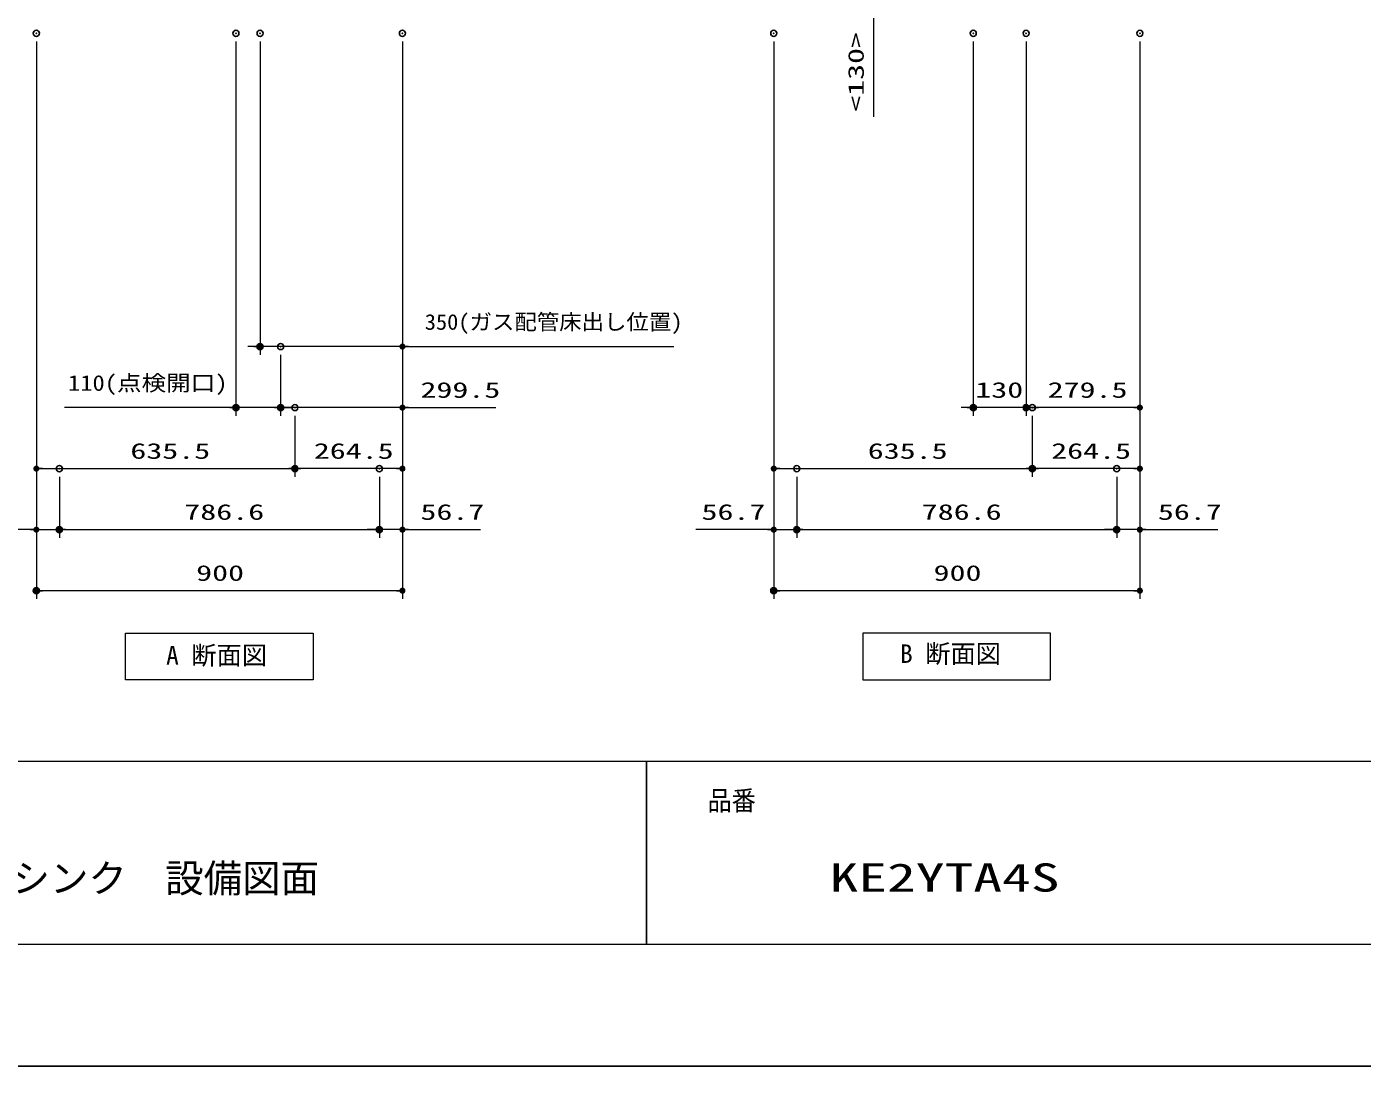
# Model space of a CAD drawing. Units: millimetres, scale not verified. Extents: x -9797 to 9797, y -4555 to 4555.
# Drawn here: x -4321 to -1038, y -4455 to -1900 of the extents above; entities that cross this region are included whole.
import ezdxf
from ezdxf.enums import TextEntityAlignment as Align

# ---------------------------------------------------------------- set-up
doc = ezdxf.new("R2010")
doc.units = ezdxf.units.MM
doc.header["$LTSCALE"] = 30
doc.header["$PDMODE"] = 32
doc.header["$PDSIZE"] = 15
for name, color, linetype, lineweight in [('0-0_0', 7, 'Continuous', 25), ('0-2_寸法ﾚｲﾔｰ', 30, 'Continuous', 13), ('0-3_DEFPOINTS', 7, 'Continuous', 25), ('0-6_図面枠', 3, 'Continuous', 15)]:
    doc.layers.add(name, color=color, linetype=linetype, lineweight=lineweight)
doc.styles.add('ＭＳ ゴシック', font='')
doc.styles.get('ＭＳ ゴシック').set_extended_font_data('MS Gothic')

# ---------------------------------------------------------------- blocks, each defined once
blk = doc.blocks.new('Adanmenzu')
at = {"layer": '0-6_図面枠'}
blk.add_lwpolyline([(0, 3455.1), (13844.8, 3455.1), (13844.8, 0), (0, 0)], close=True, dxfattribs=at)
at = {"layer": '0-6_図面枠', "style": 'ＭＳ ゴシック'}
blk.add_text('A 断面図', height=1364, dxfattribs=at).set_placement((2996.7, 722.4), align=Align.BOTTOM_LEFT)
blk = doc.blocks.new('_DOT')
at = {"layer": '0-0_0', "color": 30}
blk.add_line((-15, 0), (-30, 0), dxfattribs=at)
for points in [[(0, 0), (-15, 0), (-14.88, 1.88)], [(0, 0), (-14.88, -1.88), (-15, 0)], [(0, 0), (-14.88, 1.88), (-14.53, 3.73)], [(0, 0), (-14.53, -3.73), (-14.88, -1.88)], [(0, 0), (-14.53, 3.73), (-13.95, 5.52)], [(0, 0), (-13.95, -5.52), (-14.53, -3.73)], [(0, 0), (-13.95, 5.52), (-13.14, 7.23)], [(0, 0), (-13.14, -7.23), (-13.95, -5.52)], [(0, 0), (-13.14, 7.23), (-12.14, 8.82)], [(0, 0), (-12.14, -8.82), (-13.14, -7.23)], [(0, 0), (-12.14, 8.82), (-10.93, 10.27)], [(0, 0), (-10.93, -10.27), (-12.14, -8.82)], [(0, 0), (-10.93, 10.27), (-9.56, 11.56)], [(0, 0), (-9.56, -11.56), (-10.93, -10.27)], [(0, 0), (-9.56, 11.56), (-8.04, 12.66)], [(0, 0), (-8.04, -12.66), (-9.56, -11.56)], [(0, 0), (-8.04, 12.66), (-6.39, 13.57)], [(0, 0), (-6.39, -13.57), (-8.04, -12.66)], [(0, 0), (-6.39, 13.57), (-4.64, 14.27)], [(0, 0), (-4.64, -14.27), (-6.39, -13.57)], [(0, 0), (-4.64, 14.27), (-2.81, 14.73)], [(0, 0), (-2.81, -14.73), (-4.64, -14.27)], [(0, 0), (-2.81, 14.73), (-0.94, 14.97)], [(0, 0), (-0.94, -14.97), (-2.81, -14.73)], [(0, 0), (-0.94, 14.97), (0.94, 14.97)], [(0, 0), (0.94, -14.97), (-0.94, -14.97)], [(0, 0), (0.94, 14.97), (2.81, 14.73)], [(0, 0), (2.81, 14.73), (4.64, 14.27)], [(0, 0), (4.64, 14.27), (6.39, 13.57)], [(0, 0), (6.39, 13.57), (8.04, 12.66)], [(0, 0), (8.04, 12.66), (9.56, 11.56)], [(0, 0), (9.56, 11.56), (10.93, 10.27)], [(0, 0), (10.93, 10.27), (12.14, 8.82)], [(0, 0), (12.14, 8.82), (13.14, 7.23)], [(0, 0), (13.14, 7.23), (13.95, 5.52)], [(0, 0), (13.95, 5.52), (14.53, 3.73)], [(0, 0), (14.53, 3.73), (14.88, 1.88)], [(0, 0), (14.88, 1.88), (15, 0)], [(0, 0), (2.81, -14.73), (0.94, -14.97)], [(0, 0), (4.64, -14.27), (2.81, -14.73)], [(0, 0), (6.39, -13.57), (4.64, -14.27)], [(0, 0), (8.04, -12.66), (6.39, -13.57)], [(0, 0), (9.56, -11.56), (8.04, -12.66)], [(0, 0), (10.93, -10.27), (9.56, -11.56)], [(0, 0), (12.14, -8.82), (10.93, -10.27)], [(0, 0), (13.14, -7.23), (12.14, -8.82)], [(0, 0), (13.95, -5.52), (13.14, -7.23)], [(0, 0), (14.53, -3.73), (13.95, -5.52)], [(0, 0), (14.88, -1.88), (14.53, -3.73)], [(0, 0), (15, 0), (14.88, -1.88)]]:
    blk.add_solid(points, dxfattribs=at)
blk = doc.blocks.new('Bdanmenzu')
at = {"layer": '0-6_図面枠'}
blk.add_lwpolyline([(13844.8, 3455.1), (0, 3455.1), (0, 0), (13844.8, 0)], close=True, dxfattribs=at)
at = {"layer": '0-6_図面枠', "style": 'ＭＳ ゴシック'}
blk.add_text('B 断面図', height=1364, dxfattribs=at).set_placement((2741, 841.4), align=Align.BOTTOM_LEFT)

msp = doc.modelspace()

# ---------------------------------------------------------------- linework, layer by layer
at = {"layer": '0-0_0'}
msp.add_line((-2797.23, -3705), (-2797.23, -4155), dxfattribs=at)
at = {"layer": '0-2_寸法ﾚｲﾔｰ'}
for p, q in [((-2238.87, -1860.93), (-2238.87, -2121.4)), ((-4297.23, -1935.93), (-4297.23, -3305.93)), ((-4297.23, -1935.93), (-4297.23, -3155.93)), ((-4297.23, -1935.93), (-4297.23, -3005.93)), ((-3806.73, -1935.93), (-3806.73, -2855.93)), ((-3747.23, -1935.93), (-3747.23, -2705.93)), ((-3397.23, -1935.93), (-3397.23, -2705.93)), ((-3397.23, -1935.93), (-3397.23, -3305.93)), ((-3397.23, -1935.93), (-3397.23, -3155.93)), ((-3397.23, -1935.93), (-3397.23, -3005.93)), ((-3397.23, -1935.93), (-3397.23, -2855.93)), ((-2484.37, -1935.93), (-2484.37, -3305.93)), ((-2484.37, -1935.93), (-2484.37, -3155.93)), ((-2484.37, -1935.93), (-2484.37, -3005.93)), ((-1993.87, -1935.93), (-1993.87, -2855.93)), ((-1863.87, -1935.93), (-1863.87, -2855.93)), ((-1863.87, -1935.93), (-1863.87, -2855.93)), ((-1584.37, -1935.93), (-1584.37, -3305.93)), ((-1584.37, -1935.93), (-1584.37, -2855.93)), ((-1584.37, -1935.93), (-1584.37, -3155.93)), ((-1584.37, -1935.93), (-1584.37, -3005.93)), ((-3762.23, -2685.93), (-3777.23, -2685.93)), ((-3397.23, -2685.93), (-3747.23, -2685.93)), ((-3397.23, -2685.93), (-2730.28, -2685.93)), ((-3382.23, -2685.93), (-3367.23, -2685.93)), ((-3696.73, -2705.93), (-3696.73, -2855.93)), ((-3696.73, -2705.93), (-3696.73, -2855.93)), ((-3806.73, -2835.93), (-4227.97, -2835.93)), ((-3821.73, -2835.93), (-3836.73, -2835.93)), ((-3696.73, -2835.93), (-3806.73, -2835.93)), ((-3711.73, -2835.93), (-3726.73, -2835.93)), ((-3397.23, -2835.93), (-3696.73, -2835.93)), ((-3681.73, -2835.93), (-3666.73, -2835.93)), ((-3661.73, -2855.93), (-3661.73, -3005.93)), ((-3661.73, -2855.93), (-3661.73, -3005.93)), ((-3397.23, -2835.93), (-3167.23, -2835.93)), ((-3382.23, -2835.93), (-3367.23, -2835.93)), ((-2008.87, -2835.93), (-2023.87, -2835.93)), ((-1863.87, -2835.93), (-1993.87, -2835.93)), ((-1848.87, -2835.93), (-1833.87, -2835.93)), ((-1599.37, -2835.93), (-1848.87, -2835.93)), ((-1848.87, -2855.93), (-1848.87, -3005.93)), ((-1848.87, -2855.93), (-1848.87, -3005.93)), ((-4282.23, -2985.93), (-3676.73, -2985.93)), ((-3412.23, -2985.93), (-3646.73, -2985.93)), ((-2469.37, -2985.93), (-1863.87, -2985.93)), ((-1599.37, -2985.93), (-1833.87, -2985.93)), ((-4240.53, -3005.93), (-4240.53, -3155.93)), ((-4240.53, -3005.93), (-4240.53, -3155.93)), ((-3453.93, -3005.93), (-3453.93, -3155.93)), ((-3453.93, -3005.93), (-3453.93, -3155.93)), ((-2427.67, -3005.93), (-2427.67, -3155.93)), ((-2427.67, -3005.93), (-2427.67, -3155.93)), ((-1641.07, -3005.93), (-1641.07, -3155.93)), ((-1641.07, -3005.93), (-1641.07, -3155.93)), ((-4297.23, -3135.93), (-4489.14, -3135.93)), ((-4312.23, -3135.93), (-4327.23, -3135.93)), ((-4297.23, -3135.93), (-4240.53, -3135.93)), ((-4225.53, -3135.93), (-3468.93, -3135.93)), ((-4225.53, -3135.93), (-4210.53, -3135.93)), ((-3468.93, -3135.93), (-3483.93, -3135.93)), ((-3397.23, -3135.93), (-3453.93, -3135.93)), ((-3397.23, -3135.93), (-3205.33, -3135.93)), ((-3382.23, -3135.93), (-3367.23, -3135.93)), ((-2484.37, -3135.93), (-2676.27, -3135.93)), ((-2499.37, -3135.93), (-2514.37, -3135.93)), ((-2484.37, -3135.93), (-2427.67, -3135.93)), ((-2412.67, -3135.93), (-1656.07, -3135.93)), ((-2412.67, -3135.93), (-2397.67, -3135.93)), ((-1656.07, -3135.93), (-1671.07, -3135.93)), ((-1584.37, -3135.93), (-1641.07, -3135.93)), ((-1584.37, -3135.93), (-1392.47, -3135.93)), ((-1569.37, -3135.93), (-1554.37, -3135.93)), ((-3412.23, -3285.93), (-4282.23, -3285.93)), ((-1599.37, -3285.93), (-2469.37, -3285.93))]:
    msp.add_line(p, q, dxfattribs=at)
at = {"layer": '0-3_DEFPOINTS'}
msp.add_line((2902.77, -4455), (-9697.23, -4455), dxfattribs=at)
for p in [(-4297.23, -1915.93), (-3806.73, -1915.93), (-3747.23, -1915.93), (-3397.23, -1915.93), (-3397.23, -1915.93), (-3397.23, -1915.93), (-2484.37, -1915.93), (-2484.37, -1915.93), (-1993.87, -1915.93), (-1863.87, -1915.93), (-1863.87, -1915.93), (-1584.37, -1915.93), (-1584.37, -1915.93), (-3747.23, -2685.93), (-3696.73, -2685.93), (-3696.73, -2685.93), (-3806.73, -2835.93), (-3696.73, -2835.93), (-3661.73, -2835.93), (-1993.87, -2835.93), (-1863.87, -2835.93), (-1848.87, -2835.93), (-4240.53, -2985.93), (-3661.73, -2985.93), (-3453.93, -2985.93), (-2427.67, -2985.93), (-1848.87, -2985.93), (-1641.07, -2985.93), (-4240.53, -3135.93), (-3453.93, -3135.93), (-2427.67, -3135.93), (-1641.07, -3135.93), (-4297.23, -3285.93), (-2484.37, -3285.93)]:
    msp.add_point(p, dxfattribs=at)
at = {"layer": '0-6_図面枠'}
msp.add_line((-9397.23, -3705), (2602.77, -3705), dxfattribs=at)
msp.add_lwpolyline([(-9397.23, -4155), (2602.77, -4155), (2602.77, 4155), (-9397.23, 4155)], close=True, dxfattribs=at)

# ---------------------------------------------------------------- block references
at = {"layer": '0-0_0', "xscale": 0.03333333, "yscale": 0.03333333}
for name, p in [('Adanmenzu', (-4077.98, -3505.2)), ('Bdanmenzu', (-2265.12, -3505.2))]:
    msp.add_blockref(name, p, dxfattribs=at)
at = {"layer": '0-2_寸法ﾚｲﾔｰ', "xscale": 0.5, "yscale": 0.5}
for p in [(-3747.23, -2685.93), (-3806.73, -2835.93), (-3696.73, -2835.93), (-1993.87, -2835.93), (-1584.37, -2835.93), (-3661.73, -2985.93), (-3397.23, -2985.93), (-1848.87, -2985.93), (-1584.37, -2985.93), (-4297.23, -3135.93), (-3453.93, -3135.93), (-3453.93, -3135.93), (-2484.37, -3135.93), (-1641.07, -3135.93), (-1641.07, -3135.93), (-3397.23, -3285.93), (-1584.37, -3285.93)]:
    msp.add_blockref('_DOT', p, dxfattribs=at)
at = {"layer": '0-2_寸法ﾚｲﾔｰ', "xscale": 0.5, "yscale": 0.5, "rotation": 180}
for p in [(-3397.23, -2685.93), (-3696.73, -2835.93), (-3397.23, -2835.93), (-1863.87, -2835.93), (-1863.87, -2835.93), (-4297.23, -2985.93), (-3661.73, -2985.93), (-2484.37, -2985.93), (-1848.87, -2985.93), (-4240.53, -3135.93), (-4240.53, -3135.93), (-3397.23, -3135.93), (-2427.67, -3135.93), (-2427.67, -3135.93), (-1584.37, -3135.93), (-4297.23, -3285.93), (-2484.37, -3285.93)]:
    msp.add_blockref('_DOT', p, dxfattribs=at)

# ---------------------------------------------------------------- texts
at = {"layer": '0-2_寸法ﾚｲﾔｰ', "style": 'ＭＳ ゴシック', "width": 1.5}
msp.add_text('<130>', height=38.49, rotation=90, dxfattribs=at).set_placement((-2251.47, -2109.02), align=Align.BOTTOM_LEFT)
at = {"layer": '0-2_寸法ﾚｲﾔｰ', "style": 'ＭＳ ゴシック'}
for s, height, width, p in [('350(ガス配管床出し位置)', 38.48, 1.05, (-3342.28, -2656.19)), ('110(点検開口)', 38.49, 1.15, (-4219.4, -2806.19)), ('299.5', 38.49, 1.5, (-3352.95, -2823.33)), ('130', 38.49, 1.5, (-1988.87, -2823.33)), ('279.5', 38.49, 1.5, (-1811.08, -2823.33)), ('635.5', 38.49, 1.5, (-4066.15, -2973.33)), ('264.5', 38.49, 1.5, (-3615.19, -2973.33)), ('635.5', 38.49, 1.5, (-2253.29, -2973.33)), ('264.5', 38.49, 1.5, (-1802.33, -2973.33)), ('786.6', 38.49, 1.5, (-3933.45, -3123.33)), ('56.7', 38.49, 1.5, (-3352.95, -3123.33)), ('56.7', 38.49, 1.5, (-2661.99, -3123.33)), ('786.6', 38.49, 1.5, (-2120.58, -3123.33)), ('56.7', 38.49, 1.5, (-1540.08, -3123.33)), ('900', 38.49, 1.5, (-3904.37, -3273.33)), ('900', 38.49, 1.5, (-2091.51, -3273.33))]:
    msp.add_text(s, height=height, dxfattribs=dict(at, width=width)).set_placement(p, align=Align.BOTTOM_LEFT)
at = {"layer": '0-6_図面枠', "style": 'ＭＳ ゴシック'}
for s, height, width, p in [('品番', 48.39, 0.9, (-2647.23, -3840.55)), ('KE2YTA4S', 69.28, 1.5, (-2347.23, -4046.39))]:
    msp.add_text(s, height=height, dxfattribs=dict(at, width=width)).set_placement(p, align=Align.BOTTOM_LEFT)
msp.add_text('キッチンセット2700<背面収納・食洗機有>右シンク\u3000設備図面 ', height=69.27, dxfattribs=at).set_placement((-6247.23, -4048.32), align=Align.BOTTOM_LEFT)

doc.saveas('drawing.dxf')
